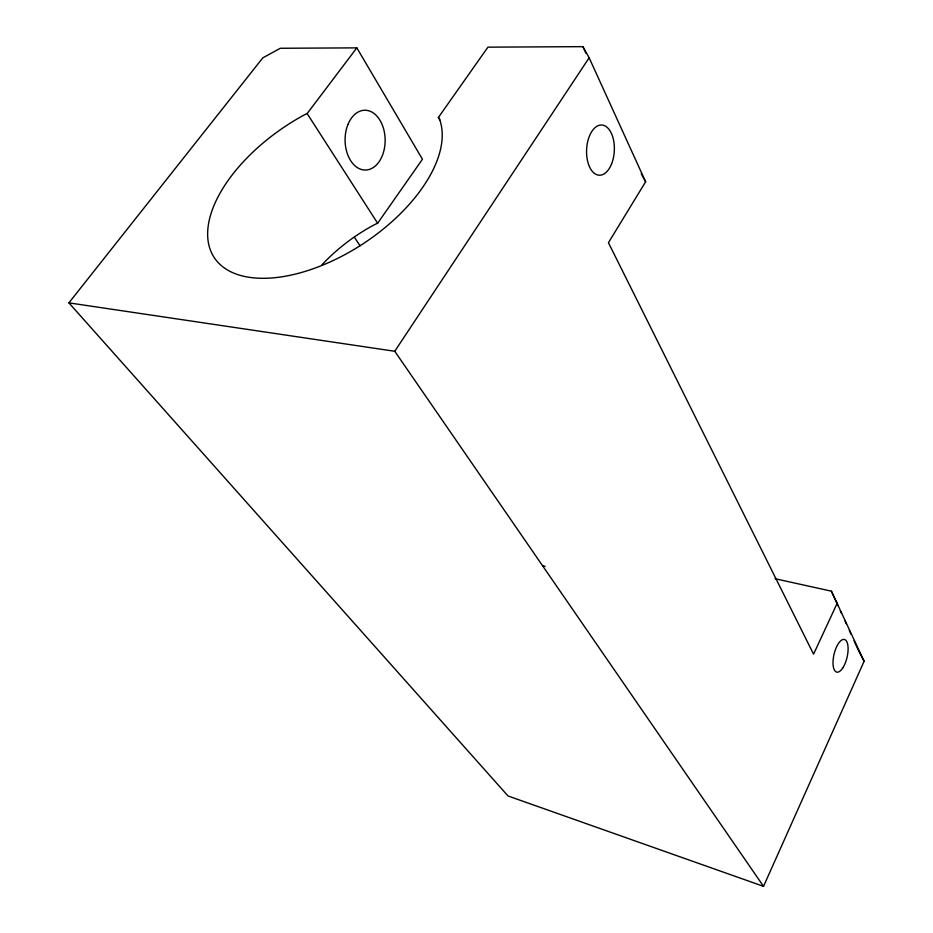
<?xml version="1.0" encoding="UTF-8"?>
<svg xmlns="http://www.w3.org/2000/svg" width="933" height="933" viewBox="0 0 933 933"><rect width="100%" height="100%" fill="white"/><g stroke="black" fill="none" stroke-linecap="round" stroke-linejoin="round"><path stroke-width="1.4" d="M321.722 265.089A123.226 73.019 -33.4 0 1 375.381 224.223L377.643 223.244L422.451 159.251L356.838 47.863L280.308 48.271L262.814 57.858L68.902 302.863L508.019 795.966L763.532 886.35L864.098 661.275L831.396 591.172L775.078 578.717M837.426 602.73L813.564 654.161L608.444 242.72L645.624 181.772L589.143 57.788L582.938 46.65L487.924 47.163L438.417 117.418L439.84 119.949M68.902 302.863L394.752 351.274L589.143 57.788M438.417 117.418L439.315 118.689A132.614 70.43 -33.4 0 1 349 252.353A132.614 70.43 -33.4 0 1 209.75 248.19A132.614 70.43 -33.4 0 1 304.741 114.654L307.144 113.569L356.838 47.863M542.574 565.748L545.152 566.366M394.752 351.274L763.532 886.35M354.423 237.297L360.056 245.787M307.144 113.569L377.643 223.244M641.216 173.678L645.624 181.772M858.85 651.164L864.098 661.275M582.938 46.65L585.947 53.228M831.396 591.172L837.951 605.529M840.33 610.753L841.519 613.366M845.088 621.191L846.289 623.804M849.263 630.323L851.048 634.242M854.022 640.761L858.197 649.904M347.986 124.404A29.914 20.036 89.4 0 0 364.675 170.028A29.914 20.036 89.4 0 0 382.67 125.955A29.914 20.036 89.4 0 0 347.986 124.404M611.616 163.788A25.133 13.867 -87.1 0 0 602.088 125.034A25.133 13.867 -87.1 0 0 587.685 161.502A25.133 13.867 -87.1 0 0 611.616 163.788M842.837 667.853A16.771 6.683 -76.8 0 0 845.671 640.143A16.771 6.683 -76.8 0 0 833.192 659.374A16.771 6.683 -76.8 0 0 842.837 667.853"/></g></svg>
